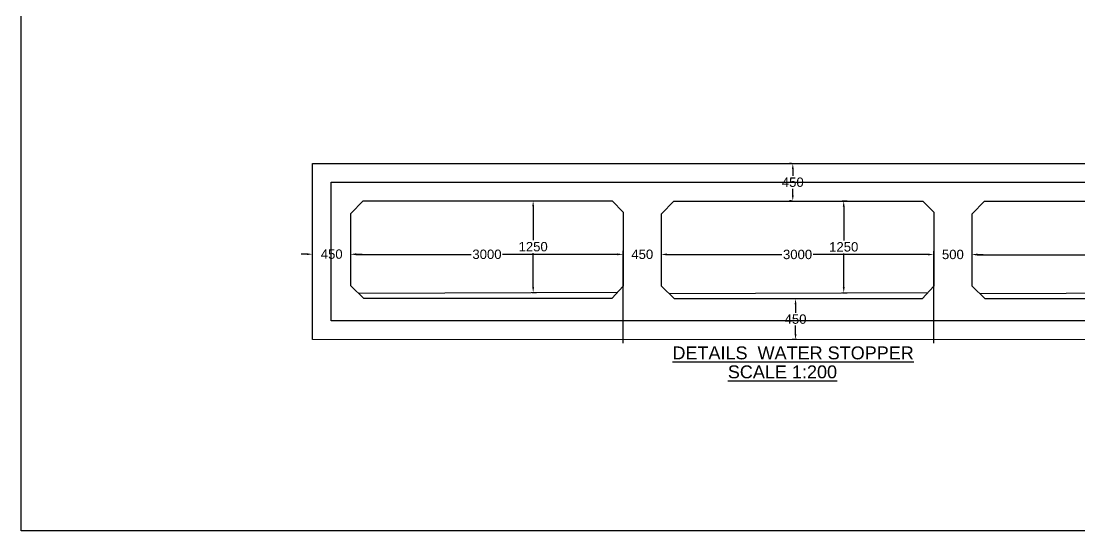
# Model space of a CAD drawing. Header units: metres. Extents: x 450 to 1759, y 456 to 572.
# Drawn here: x 1560.3 to 1616.7, y 456.3 to 483.5 of the extents above; entities that cross this region are included whole.
import ezdxf

# ---------------------------------------------------------------- set-up
doc = ezdxf.new("R2010")
doc.units = ezdxf.units.M
doc.header["$MEASUREMENT"] = 0
for name, color, linetype in [('DIMENSION', 255, 'Continuous'), ('DRAWING', 7, 'Continuous'), ('TEXT', 255, 'Continuous')]:
    doc.layers.add(name, color=color, linetype=linetype)
doc.styles.get("Standard").update_dxf_attribs({"font": 'arial.ttf'})
doc.dimstyles.get("Standard").update_dxf_attribs({"dimtxt": 0.5, "dimasz": 0.3, "dimexe": 0.18, "dimexo": 0.0625, "dimgap": 0.09, "dimtad": 0, "dimtih": 1, "dimtoh": 1, "dimdec": 4, "dimzin": 0, "dimdsep": 46, "dimtxsty": 'Standard', "dimcen": 0.09, "dimadec": 0, "dimazin": 0, "dimtfac": 1, "dimtdec": 4, "dimtofl": 0, "dimtmove": 0, "dimatfit": 3, "dimfxl": 1, "dimtolj": 1, "dimtzin": 0, "dimarcsym": 0})

# ---------------------------------------------------------------- blocks, each defined once
blk = doc.blocks.new('*D137')
at = {"layer": 'Defpoints', "color": 0, "ltscale": 0.1, "transparency": 16777216}
for p in [(1575.805, 471.083), (1575.805, 471.074), (1577.847, 471.074)]:
    blk.add_point(p, dxfattribs=at)
at = {"layer": 'DIMENSION', "color": 0, "lineweight": -2, "ltscale": 0.1, "transparency": 16777216}
for p, q in [((1575.505, 471.083), (1575.205, 471.083)), ((1575.805, 471.136), (1575.805, 471.263)), ((1577.847, 471.136), (1577.847, 471.263)), ((1578.147, 471.083), (1578.447, 471.083))]:
    blk.add_line(p, q, dxfattribs=at)
at = {"layer": 'DIMENSION', "color": 0, "ltscale": 0.1, "transparency": 16777216}
for points in [[(1575.505, 471.133), (1575.505, 471.033), (1575.805, 471.083)], [(1578.147, 471.133), (1578.147, 471.033), (1577.847, 471.083)]]:
    blk.add_solid(points, dxfattribs=at)
at = {"layer": 'DIMENSION', "color": 0, "ltscale": 0.1, "transparency": 16777216, "insert": (1576.826, 471.083), "char_height": 0.5, "attachment_point": 5}
blk.add_mtext('\\A1;450', dxfattribs=at)
blk = doc.blocks.new('*D138')
at = {"layer": 'Defpoints', "color": 0, "ltscale": 0.1, "transparency": 16777216}
for p in [(1577.847, 471.074), (1592.352, 471.074), (1592.352, 466.273)]:
    blk.add_point(p, dxfattribs=at)
at = {"layer": 'DIMENSION', "color": 0, "lineweight": -2, "ltscale": 0.1, "transparency": 16777216}
for p, q in [((1577.847, 471.136), (1577.847, 471.254)), ((1578.147, 471.074), (1584.264, 471.074)), ((1592.052, 471.074), (1585.935, 471.074)), ((1592.352, 466.336), (1592.352, 471.254))]:
    blk.add_line(p, q, dxfattribs=at)
at = {"layer": 'DIMENSION', "color": 0, "ltscale": 0.1, "transparency": 16777216}
for points in [[(1578.147, 471.124), (1578.147, 471.024), (1577.847, 471.074)], [(1592.052, 471.124), (1592.052, 471.024), (1592.352, 471.074)]]:
    blk.add_solid(points, dxfattribs=at)
at = {"layer": 'DIMENSION', "color": 0, "ltscale": 0.1, "transparency": 16777216, "insert": (1585.099, 471.074), "char_height": 0.5, "attachment_point": 5}
blk.add_mtext('\\A1;3000', dxfattribs=at)
blk = doc.blocks.new('*D139')
at = {"layer": 'Defpoints', "color": 0, "ltscale": 0.1, "transparency": 16777216}
for p in [(1587.418, 473.924), (1587.436, 469.035), (1587.559, 469.035)]:
    blk.add_point(p, dxfattribs=at)
at = {"layer": 'DIMENSION', "color": 0, "lineweight": -2, "ltscale": 0.1, "transparency": 16777216}
for p, q in [((1587.481, 473.924), (1587.739, 473.924)), ((1587.559, 473.624), (1587.559, 471.825)), ((1587.559, 469.335), (1587.559, 471.134)), ((1587.498, 469.035), (1587.739, 469.035))]:
    blk.add_line(p, q, dxfattribs=at)
at = {"layer": 'DIMENSION', "color": 0, "ltscale": 0.1, "transparency": 16777216}
for points in [[(1587.509, 473.624), (1587.609, 473.624), (1587.559, 473.924)], [(1587.509, 469.335), (1587.609, 469.335), (1587.559, 469.035)]]:
    blk.add_solid(points, dxfattribs=at)
at = {"layer": 'DIMENSION', "color": 0, "ltscale": 0.1, "transparency": 16777216, "insert": (1587.559, 471.479), "char_height": 0.5, "attachment_point": 5}
blk.add_mtext('\\A1;1250', dxfattribs=at)
blk = doc.blocks.new('*D140')
at = {"layer": 'Defpoints', "color": 0, "ltscale": 0.1, "transparency": 16777216}
for p in [(1592.352, 471.074), (1592.352, 471.065), (1594.394, 471.065)]:
    blk.add_point(p, dxfattribs=at)
at = {"layer": 'DIMENSION', "color": 0, "lineweight": -2, "ltscale": 0.1, "transparency": 16777216}
for p, q in [((1592.052, 471.074), (1591.752, 471.074)), ((1592.352, 471.127), (1592.352, 471.254)), ((1594.394, 471.127), (1594.394, 471.254)), ((1594.694, 471.074), (1594.994, 471.074))]:
    blk.add_line(p, q, dxfattribs=at)
at = {"layer": 'DIMENSION', "color": 0, "ltscale": 0.1, "transparency": 16777216}
for points in [[(1592.052, 471.124), (1592.052, 471.024), (1592.352, 471.074)], [(1594.694, 471.124), (1594.694, 471.024), (1594.394, 471.074)]]:
    blk.add_solid(points, dxfattribs=at)
at = {"layer": 'DIMENSION', "color": 0, "ltscale": 0.1, "transparency": 16777216, "insert": (1593.373, 471.074), "char_height": 0.5, "attachment_point": 5}
blk.add_mtext('\\A1;450', dxfattribs=at)
blk = doc.blocks.new('*D141')
at = {"layer": 'Defpoints', "color": 0, "ltscale": 0.1, "transparency": 16777216}
for p in [(1594.394, 471.065), (1608.898, 471.065), (1608.898, 466.273)]:
    blk.add_point(p, dxfattribs=at)
at = {"layer": 'DIMENSION', "color": 0, "lineweight": -2, "ltscale": 0.1, "transparency": 16777216}
for p, q in [((1594.394, 471.127), (1594.394, 471.245)), ((1594.694, 471.065), (1600.811, 471.065)), ((1608.598, 471.065), (1602.482, 471.065)), ((1608.898, 466.336), (1608.898, 471.245))]:
    blk.add_line(p, q, dxfattribs=at)
at = {"layer": 'DIMENSION', "color": 0, "ltscale": 0.1, "transparency": 16777216}
for points in [[(1594.694, 471.115), (1594.694, 471.015), (1594.394, 471.065)], [(1608.598, 471.115), (1608.598, 471.015), (1608.898, 471.065)]]:
    blk.add_solid(points, dxfattribs=at)
at = {"layer": 'DIMENSION', "color": 0, "ltscale": 0.1, "transparency": 16777216, "insert": (1601.646, 471.065), "char_height": 0.5, "attachment_point": 5}
blk.add_mtext('\\A1;3000', dxfattribs=at)
blk = doc.blocks.new('*D142')
at = {"layer": 'Defpoints', "color": 0, "ltscale": 0.1, "transparency": 16777216}
for p in [(1603.965, 473.915), (1603.983, 469.026), (1604.106, 469.026)]:
    blk.add_point(p, dxfattribs=at)
at = {"layer": 'DIMENSION', "color": 0, "lineweight": -2, "ltscale": 0.1, "transparency": 16777216}
for p, q in [((1604.028, 473.915), (1604.286, 473.915)), ((1604.106, 473.615), (1604.106, 471.816)), ((1604.106, 469.326), (1604.106, 471.125)), ((1604.045, 469.026), (1604.286, 469.026))]:
    blk.add_line(p, q, dxfattribs=at)
at = {"layer": 'DIMENSION', "color": 0, "ltscale": 0.1, "transparency": 16777216}
for points in [[(1604.056, 473.615), (1604.156, 473.615), (1604.106, 473.915)], [(1604.056, 469.326), (1604.156, 469.326), (1604.106, 469.026)]]:
    blk.add_solid(points, dxfattribs=at)
at = {"layer": 'DIMENSION', "color": 0, "ltscale": 0.1, "transparency": 16777216, "insert": (1604.106, 471.47), "char_height": 0.5, "attachment_point": 5}
blk.add_mtext('\\A1;1250', dxfattribs=at)
blk = doc.blocks.new('*D143')
at = {"layer": 'Defpoints', "color": 0, "ltscale": 0.1, "transparency": 16777216}
for p in [(1608.898, 471.065), (1608.898, 471.055), (1610.941, 471.055)]:
    blk.add_point(p, dxfattribs=at)
at = {"layer": 'DIMENSION', "color": 0, "lineweight": -2, "ltscale": 0.1, "transparency": 16777216}
for p, q in [((1608.598, 471.065), (1608.298, 471.065)), ((1608.898, 471.118), (1608.898, 471.245)), ((1610.941, 471.118), (1610.941, 471.245)), ((1611.241, 471.065), (1611.541, 471.065))]:
    blk.add_line(p, q, dxfattribs=at)
at = {"layer": 'DIMENSION', "color": 0, "ltscale": 0.1, "transparency": 16777216}
for points in [[(1608.598, 471.115), (1608.598, 471.015), (1608.898, 471.065)], [(1611.241, 471.115), (1611.241, 471.015), (1610.941, 471.065)]]:
    blk.add_solid(points, dxfattribs=at)
at = {"layer": 'DIMENSION', "color": 0, "ltscale": 0.1, "transparency": 16777216, "insert": (1609.92, 471.065), "char_height": 0.5, "attachment_point": 5}
blk.add_mtext('\\A1;500', dxfattribs=at)
blk = doc.blocks.new('*D144')
at = {"layer": 'Defpoints', "color": 0, "ltscale": 0.1, "transparency": 16777216}
for p in [(1610.941, 471.055), (1625.445, 471.055), (1625.445, 466.273)]:
    blk.add_point(p, dxfattribs=at)
at = {"layer": 'DIMENSION', "color": 0, "lineweight": -2, "ltscale": 0.1, "transparency": 16777216}
for p, q in [((1610.941, 471.118), (1610.941, 471.235)), ((1611.241, 471.055), (1617.358, 471.055)), ((1625.145, 471.055), (1619.029, 471.055)), ((1625.445, 466.336), (1625.445, 471.235))]:
    blk.add_line(p, q, dxfattribs=at)
at = {"layer": 'DIMENSION', "color": 0, "ltscale": 0.1, "transparency": 16777216}
for points in [[(1611.241, 471.105), (1611.241, 471.005), (1610.941, 471.055)], [(1625.145, 471.105), (1625.145, 471.005), (1625.445, 471.055)]]:
    blk.add_solid(points, dxfattribs=at)
at = {"layer": 'DIMENSION', "color": 0, "ltscale": 0.1, "transparency": 16777216, "insert": (1618.193, 471.055), "char_height": 0.5, "attachment_point": 5}
blk.add_mtext('\\A1;3000', dxfattribs=at)
blk = doc.blocks.new('*D146')
at = {"layer": 'Defpoints', "color": 0, "ltscale": 0.1, "transparency": 16777216}
for p in [(1601.391, 475.913), (1601.391, 475.913), (1601.391, 473.915)]:
    blk.add_point(p, dxfattribs=at)
at = {"layer": 'DIMENSION', "color": 0, "lineweight": -2, "ltscale": 0.1, "transparency": 16777216}
for p, q in [((1601.329, 475.913), (1601.211, 475.913)), ((1601.391, 475.613), (1601.391, 475.259)), ((1601.391, 474.215), (1601.391, 474.569)), ((1601.329, 473.915), (1601.211, 473.915))]:
    blk.add_line(p, q, dxfattribs=at)
at = {"layer": 'DIMENSION', "color": 0, "ltscale": 0.1, "transparency": 16777216}
for points in [[(1601.341, 475.613), (1601.441, 475.613), (1601.391, 475.913)], [(1601.341, 474.215), (1601.441, 474.215), (1601.391, 473.915)]]:
    blk.add_solid(points, dxfattribs=at)
at = {"layer": 'DIMENSION', "color": 0, "ltscale": 0.1, "transparency": 16777216, "insert": (1601.391, 474.914), "char_height": 0.5, "attachment_point": 5}
blk.add_mtext('\\A1;450', dxfattribs=at)
blk = doc.blocks.new('*D147')
at = {"layer": 'Defpoints', "color": 0, "ltscale": 0.1, "transparency": 16777216}
for p in [(1601.538, 468.712), (1601.692, 468.712), (1601.674, 466.531)]:
    blk.add_point(p, dxfattribs=at)
at = {"layer": 'DIMENSION', "color": 0, "lineweight": -2, "ltscale": 0.1, "transparency": 16777216}
for p, q in [((1601.629, 468.712), (1601.358, 468.712)), ((1601.538, 468.412), (1601.538, 467.967)), ((1601.538, 466.831), (1601.538, 467.276)), ((1601.612, 466.531), (1601.358, 466.531))]:
    blk.add_line(p, q, dxfattribs=at)
at = {"layer": 'DIMENSION', "color": 0, "ltscale": 0.1, "transparency": 16777216}
for points in [[(1601.488, 468.412), (1601.588, 468.412), (1601.538, 468.712)], [(1601.488, 466.831), (1601.588, 466.831), (1601.538, 466.531)]]:
    blk.add_solid(points, dxfattribs=at)
at = {"layer": 'DIMENSION', "color": 0, "ltscale": 0.1, "transparency": 16777216, "insert": (1601.538, 467.621), "char_height": 0.5, "attachment_point": 5}
blk.add_mtext('\\A1;450', dxfattribs=at)

msp = doc.modelspace()

# ---------------------------------------------------------------- linework, layer by layer
at = {"layer": 'DRAWING', "ltscale": 0.1}
for p, q in [((1575.80473, 475.91596), (1644.03487, 475.9089)), ((1575.80473, 466.53338), (1575.80473, 475.91596)), ((1576.80145, 474.91914), (1643.03815, 474.91228)), ((1576.80145, 467.53), (1576.80145, 474.91914)), ((1643.03812, 467.52314), (1576.80145, 467.53)), ((1644.03484, 466.52632), (1575.80473, 466.53338))]:
    msp.add_line(p, q, dxfattribs=at)
msp.add_lwpolyline([(1560.28366, 553.19155), (1758.6676, 553.19155), (1758.6676, 456.34933), (1560.28366, 456.34933)], close=True, dxfattribs=at)
for points in [[(1577.84732, 473.24439), (1578.50611, 473.92396)], [(1578.50611, 473.92396), (1591.77449, 473.92396)], [(1591.77449, 473.92396), (1592.35161, 473.32463)], [(1594.3942, 473.23521), (1595.05299, 473.91479)], [(1595.05299, 473.91479), (1608.32137, 473.91479)], [(1608.32137, 473.91479), (1608.89849, 473.31546)], [(1610.94108, 473.22604), (1611.59987, 473.90561)], [(1611.59987, 473.90561), (1624.86825, 473.90561)], [(1577.84732, 469.3911), (1577.84732, 473.24439)], [(1592.35161, 473.32463), (1592.35161, 469.38187)], [(1594.3942, 469.38193), (1594.3942, 473.23521)], [(1608.89849, 473.31546), (1608.89849, 469.3727)], [(1610.94108, 469.37275), (1610.94108, 473.22604)], [(1577.84732, 469.3911), (1578.54682, 468.7214)], [(1592.35161, 469.38187), (1591.74338, 468.7214)], [(1594.3942, 469.38193), (1595.0937, 468.71223)], [(1608.89849, 469.3727), (1608.29026, 468.71223)], [(1610.94108, 469.37275), (1611.64058, 468.70305)], [(1578.25414, 469.00162), (1592.0475, 469.05164)], [(1591.74338, 468.7214), (1578.54682, 468.7214)], [(1594.80102, 468.99244), (1608.59438, 469.04246)], [(1608.29026, 468.71223), (1595.0937, 468.71223)], [(1611.3479, 468.98326), (1625.14126, 469.03328)], [(1624.83715, 468.70305), (1611.64058, 468.70305)]]:
    msp.add_lwpolyline(points, dxfattribs=at)

# ---------------------------------------------------------------- texts
at = {"layer": 'TEXT'}
for s, p in [('%%UDETAILS  WATER STOPPER', (1594.97883, 465.48263)), ('%%USCALE 1:200', (1597.93072, 464.47138))]:
    msp.add_text(s, height=0.6875, dxfattribs=at).set_placement(p)

# ---------------------------------------------------------------- dimensions: what is measured, and where the dimension line sits
at = {"layer": 'DIMENSION', "ltscale": 0.1}
for base, p1, p2, text, picture, middle in [((1601.39117, 475.91331), (1601.39117, 473.91479), (1601.39138, 475.91331), '450', '*D146', (1601.39117, 474.91405)), ((1587.55898, 469.03491), (1587.41814, 473.92396), (1587.43587, 469.03491), '1250', '*D139', (1587.55898, 471.47944)), ((1604.10586, 469.02574), (1603.96502, 473.91479), (1603.98275, 469.02574), '1250', '*D142', (1604.10586, 471.47026)), ((1601.53846, 468.71223), (1601.67415, 466.5307), (1601.69198, 468.71223), '450', '*D147', (1601.53846, 467.62147))]:
    dim = msp.add_linear_dim(base=base, p1=p1, p2=p2, angle=90, text=text, dimstyle='Standard', dxfattribs=at)
    dim.commit()
    dim.dimension.update_dxf_attribs({"geometry": picture, "text_midpoint": middle})
for base, p1, p2, text, picture, middle in [((1575.80473, 471.0829), (1577.84732, 471.07373), (1575.80473, 471.07373), '450', '*D137', (1576.82603, 471.0829)), ((1592.35161, 471.07373), (1577.84732, 471.07373), (1592.35161, 466.27348), '3000', '*D138', (1585.09947, 471.07373)), ((1592.35161, 471.07373), (1594.3942, 471.06455), (1592.35161, 471.06455), '450', '*D140', (1593.37291, 471.07373)), ((1608.89849, 471.06455), (1594.3942, 471.06455), (1608.89849, 466.27348), '3000', '*D141', (1601.64635, 471.06455)), ((1608.89849, 471.06455), (1610.94108, 471.05537), (1608.89849, 471.05537), '500', '*D143', (1609.91979, 471.06455)), ((1625.44537, 471.05537), (1610.94108, 471.05537), (1625.44537, 466.27348), '3000', '*D144', (1618.19323, 471.05537))]:
    dim = msp.add_linear_dim(base=base, p1=p1, p2=p2, text=text, dimstyle='Standard', dxfattribs=at)
    dim.commit()
    dim.dimension.update_dxf_attribs({"geometry": picture, "text_midpoint": middle})

doc.saveas('drawing.dxf')
